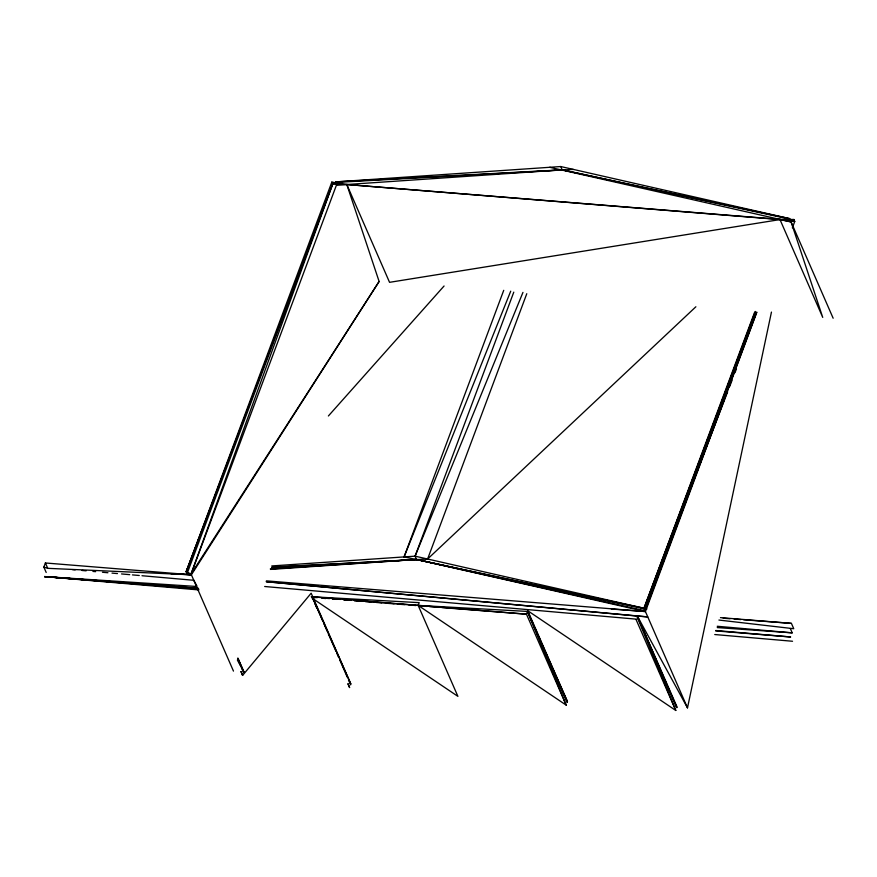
<?xml version="1.0" encoding="UTF-8"?>
<svg xmlns="http://www.w3.org/2000/svg" width="877" height="877" viewBox="0 0 877 877"><rect width="100%" height="100%" fill="white"/><g stroke="black" fill="none" stroke-linecap="round" stroke-linejoin="round"><path stroke-width="1.32" d="M266.4 581.736L637.327 616.06L687.491 707.86L771.453 312.08M756.796 312.333L645.417 611.554L611.313 609.033M46.185 572.462L43.85 567.112L45.396 562.979L191.394 574.797L379.116 281.484L346.81 184.51L331.835 182.098L186.176 571.727L187.042 573.711L191.054 574.029L233.468 671.102M187.042 573.711L332.701 184.082L335.847 182.427L573.262 169.393M687.491 707.86L643.981 608.243L404.067 556.917L503.727 290.331M266.378 580.87L645.417 611.554L416.52 559.471L415.084 556.171L513.779 292.151M271.848 567.167L427.603 559.022L526.781 293.718M312.135 598.169L457.904 696.36L418.165 605.404L419.195 602.652L311.247 596.722M271.782 565.939L415.084 556.171L643.981 608.243L754.658 312.179M755.371 311.456L644.222 608.802L416.52 559.471L272.002 567.507M756.719 312.157L645.088 610.787L416.52 559.471L270.313 568.921M792.359 227.888L794.748 221.486L793.882 219.502L779.905 219.382L346.81 184.51L336.713 184.411L332.701 184.082L331.835 182.098M186.176 571.727L332.701 184.082L191.054 574.029L186.176 571.727L205.81 520.664M643.981 608.243L704.856 446.875M705.821 444.31L710.162 432.789M711.137 430.223L714.514 421.256M716.443 416.137L719.348 408.452M721.76 402.05L725.63 391.8M727.077 387.952L728.524 384.115M729.489 381.55L733.841 370.028M735.77 364.909L737.228 361.061M741.087 350.811L742.534 346.974M746.404 336.724L747.851 332.887M206.786 518.121L210.217 509.186M212.179 504.078L214.635 497.697M217.584 490.035L219.053 486.209M727.636 391.811L644.222 608.802L646.897 609.011M729.598 386.702L732.054 380.322M735.003 372.67L736.472 368.833M404.067 556.917L510.721 291.164M415.084 556.171L522.955 292.403M379.116 281.484L191.054 574.029L336.713 184.411L335.606 181.89L560.732 166.542L789.629 218.625L833.15 318.23M242.611 675.389L241.032 671.596L242.611 675.389L311.16 593.203L350.899 684.159L312.552 597.599L322.879 621.322M328.393 415.972L444.069 286.001M427.603 559.022L695.878 306.764M549.726 167.299L791.076 221.925L822.725 317.386L779.905 219.382L790.736 221.157L793.882 219.502M779.993 219.579L389.552 282.328L346.81 184.51L779.993 219.579L791.076 221.925M337.042 185.179L562.179 169.853L789.629 218.625M270.533 569.414L416.52 559.471M335.606 181.89L562.179 169.853L789.87 219.173M43.85 567.112L47.731 568.329L191.394 574.797L180.465 574.227M170.894 573.733L176.365 574.018M354.1 600.471L418.165 605.404L527.483 611.433L567.485 701.688L527.746 610.732L675.783 710.458L637.064 616.761L676.803 707.717L637.327 616.06L647.763 616.904L266.312 581.714M196.207 586.45L44.639 576.595L198.86 589.925M717.254 627.581L792.205 632.843L790.341 628.568M723.207 618.23L730.026 618.745M734.126 619.052L740.944 619.568M743.674 619.776L791.416 623.372L793.751 628.721L718.91 620.05M198.345 588.215L44.639 576.595L198.761 589.07M197.325 588.368L44.639 576.595L197.511 588.522M313.199 597.314L317.288 597.632M322.747 598.048L329.555 598.574M332.284 598.783L340.462 599.419M344.551 599.725L351.37 600.252M312.168 597.456L314.898 597.676M321.727 598.202L325.816 598.52M332.646 599.057L336.735 599.375M343.565 599.912L349.024 600.339M354.483 600.756L359.943 601.183M365.402 601.611L370.861 602.039M376.321 602.466L381.78 602.894M387.239 603.31L394.069 603.847M398.158 604.165L404.988 604.702M409.077 605.02L415.906 605.547M419.995 605.875L426.825 606.402M429.555 606.621L439.103 607.366M441.833 607.575L526.463 614.174L566.202 705.13L418.165 605.404M790.736 221.157L794.748 221.486M720.466 617.627L791.416 623.372M312.585 596.864L526.463 614.174L527.483 611.433L567.222 702.389L527.494 611.422L566.202 705.13M715.654 630.903L790.67 636.976L715.764 630.508M714.744 634.531L792.534 641.262M72.473 569.622L75.203 569.864M82.021 570.467L86.11 570.828M92.918 571.42L95.648 571.661M102.466 572.264L107.915 572.736M112.004 573.098L117.463 573.58M121.552 573.942L129.73 574.654M132.449 574.895L139.268 575.498M141.997 575.729L193.795 580.289M264.679 586.505L636.812 619.195M717.233 626.266L792.205 632.843M193.729 580.146L196.985 586.11M237.382 660.03L243.894 671.946L237.908 658.243L243.894 671.946M560.732 166.542L562.179 169.853M637.327 616.06L677.066 707.015M636.044 619.502L675.783 710.458M323.964 623.81L327.231 631.287M328.316 633.775L335.935 651.216M337.031 653.716L338.665 657.454M339.75 659.942L347.369 677.384M348.454 679.872L350.636 684.86M347.983 683.863L349.616 687.601L348.048 683.797M238.182 660.195L240.364 665.183M241.449 667.671L243.631 672.659M45.396 562.979L47.731 568.329M312.464 597.708L314.043 601.501M315.084 604.034L316.652 607.838"/></g></svg>
